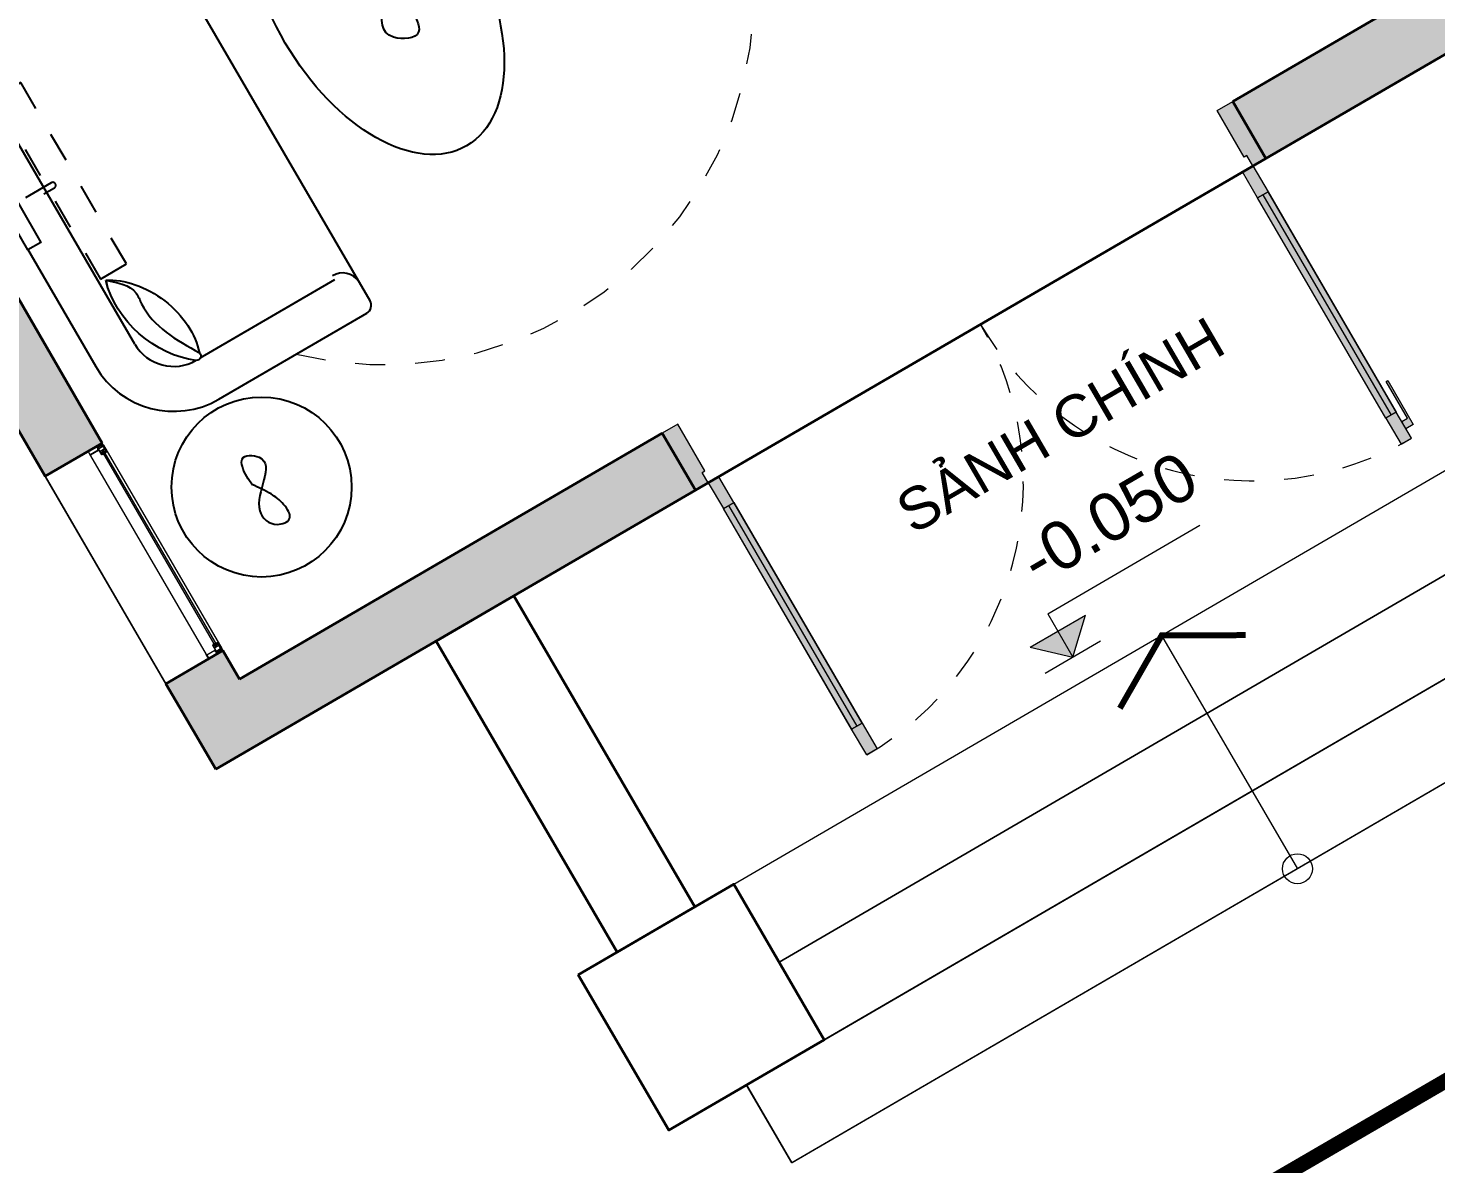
# Model space of a CAD drawing. Header units: millimetres. Extents: x 567980 to 569372, y 2065777 to 2066674.
# Drawn here: x 568865.115 to 568869.808, y 2066263.325 to 2066267.112 of the extents above; entities that cross this region are included whole.
import ezdxf
from ezdxf.enums import TextEntityAlignment as Align

# ---------------------------------------------------------------- set-up
doc = ezdxf.new("R2010")
doc.units = ezdxf.units.MM
for name, pattern in [('047 Type S1$0$HIDDEN', [0.375, 0.25, -0.125]), ('CENTER', [3, 1.5, -0.5, 0.5, -0.5]), ('HIDDEN', [0.75, 0.5, -0.25])]:
    doc.linetypes.add(name, pattern=pattern)
for name, color, linetype, lineweight in [('A-DIM', 251, 'Continuous', 15), ('A-HATCH', 251, 'Continuous', 5), ('A-KY HIEU', 34, 'Continuous', 20), ('A-TEXT', 7, 'Continuous', 18), ('A-TUONG', 255, 'Continuous', 35), ('E- CHU THICH', 162, 'Continuous', 13), ('E- RANH GIOI', 1, 'CENTER', 13), ('E- THAY', 9, 'Continuous', 20), ('LD-CUA', 146, 'Continuous', 13), ('LD-KHUAT', 33, 'HIDDEN', 9), ('LD-THAY', 9, 'Continuous', 13)]:
    doc.layers.add(name, color=color, linetype=linetype, lineweight=lineweight)
for name, color, linetype in [('DIM 222222', 1, 'Continuous'), ('I-LOOS', 32, 'Continuous'), ('I-LOOSE', 32, 'Continuous'), ('loKBT', 42, 'Continuous')]:
    doc.layers.add(name, color=color, linetype=linetype)
doc.styles.add('A1-arial', font='arial.ttf')
doc.styles.add('AA - Arial - Regular', font='arial.ttf', dxfattribs={"height": 250})

# ---------------------------------------------------------------- blocks, each defined once
blk = doc.blocks.new('*U507')
h = blk.add_hatch(color=253)
h.dxf.hatch_style = 1
h.paths.add_polyline_path([(50, 950.2), (90, 950.2), (90, 1050.2), (50, 1050.2)])
h.paths.add_polyline_path([(50, 100), (90, 100), (90, 0), (50, 0)])
h = blk.add_hatch(color=253)
h.dxf.hatch_style = 1
h.paths.add_polyline_path([(2150.4, 100), (2110.4, 100), (2110.4, 0), (2150.4, 0)])
h.paths.add_polyline_path([(2150.4, 950.2), (2110.4, 950.2), (2110.4, 1050.2), (2150.4, 1050.2)])
h = blk.add_hatch(color=254)
h.dxf.hatch_style = 1
h.paths.add_polyline_path([(21.7, 844.7), (21.7, 1014.3), (50, 1014.3), (50, 986), (27.4, 986), (27.4, 844.7)])
h = blk.add_hatch(color=254)
h.dxf.hatch_style = 1
h.paths.add_polyline_path([(50, 950.2), (90, 950.2), (90, 100), (50, 100)])
h = blk.add_hatch(color=254)
h.dxf.hatch_style = 1
h.paths.add_polyline_path([(2110.4, 950.2), (2150.4, 950.2), (2150.4, 100), (2110.4, 100)])
h = blk.add_hatch(color=253)
h.dxf.hatch_style = 1
h.paths.add_polyline_path([(0, 0), (50, 0), (50, -40), (60, -40), (60, -220), (0, -220)])
h = blk.add_hatch(color=253)
h.dxf.hatch_style = 1
h.paths.add_polyline_path([(2200.4, 0), (2150.4, 0), (2150.4, -40), (2140.4, -40), (2140.4, -220), (2200.4, -220)])
at = {"linetype": 'Continuous'}
blk.add_line((70, 100), (70, 950.2), dxfattribs=at)
for p, q in [((90, 950.2), (90, 100)), ((2110.4, 950.2), (2110.4, 100)), ((2130.4, 100), (2130.4, 950.2))]:
    blk.add_line(p, q)
for points in [[(50, 950.2), (90, 950.2), (90, 1050.2), (50, 1050.2), (50, 950.2)], [(2150.4, 950.2), (2110.4, 950.2), (2110.4, 1050.2), (2150.4, 1050.2), (2150.4, 950.2)], [(50, 953.1), (50, 100)], [(2150.4, 953.1), (2150.4, 100)], [(50, 100), (90, 100), (90, 0), (50, 0), (50, 100)], [(2150.4, 100), (2110.4, 100), (2110.4, 0), (2150.4, 0), (2150.4, 100)]]:
    blk.add_lwpolyline(points)
at = {"linetype": 'HIDDEN', "ltscale": 30}
for points in [[(1100.2, 0, 0.414214), (50, 1050.2, 0.414214)], [(1100.2, 0, -0.414214), (2150.4, 1050.2, -0.414214)]]:
    blk.add_lwpolyline(points, format="xyb", dxfattribs=at)
for points in [[(21.7, 844.7), (21.7, 1014.3), (50, 1014.3), (50, 986), (27.4, 986), (27.4, 844.7)], [(50, 950.2), (90, 950.2), (90, 100), (50, 100)], [(2110.4, 950.2), (2150.4, 950.2), (2150.4, 100), (2110.4, 100)], [(0, 0), (50, 0), (50, -40), (60, -40), (60, -220), (0, -220)], [(2200.4, 0), (2150.4, 0), (2150.4, -40), (2140.4, -40), (2140.4, -220), (2200.4, -220)]]:
    blk.add_lwpolyline(points, close=True)
blk = doc.blocks.new('cotxaytho')
at = {"layer": 'A-KY HIEU'}
h = blk.add_hatch(color=256, dxfattribs=at)
h.paths.add_polyline_path([(200, 187.5), (0, 187.5), (0, 0)])
h.paths.add_polyline_path([(0, 187.5), (-200, 187.5), (0, 0)])
for p, q in [((0, 312.5), (0, 0)), ((0, 312.5), (1100, 312.5)), ((-200, 187.5), (0, 0)), ((-200, 187.5), (200, 187.5)), ((0, 0), (200, 187.5)), ((-200, 0), (200, 0))]:
    blk.add_line(p, q, dxfattribs=at)
at = {"color": 6, "style": 'A1-arial'}
blk.add_attdef('-0.050', (35, 401.7), '', height=250, dxfattribs=at)
blk = doc.blocks.new('A$C7ACE46B4')
blk.add_wipeout([(-12.5, 0), (12.5, 0), (12.5, -100), (150, -100), (150, -150), (-150, -150), (-150, -100), (-12.5, -100)]).dxf.layer = 'I-LOOSE'
at = {"layer": 'I-LOOSE'}
blk.add_lwpolyline([(-12.5, -100), (-12.5, 0), (12.5, 0), (12.5, -100)], dxfattribs=at)
blk.add_lwpolyline([(-150, -100), (150, -100), (150, -150), (-150, -150)], close=True, dxfattribs=at)
blk = doc.blocks.new('WR WERW')
at = {"layer": 'DIM 222222', "color": 1, "linetype": '047 Type S1$0$HIDDEN', "ltscale": 50, "extrusion": (9.92932e-07, -2.8403e-12, 1)}
for p, q in [((167309.9, 38806.7, 0), (167259.9, 38806.7, 0)), ((167259.9, 38806.7, 0), (167259.9, 38456.7, 0)), ((167309.9, 38456.7, 0), (167309.9, 38806.7, 0)), ((167259.9, 38456.7, 0), (167309.9, 38456.7, 0))]:
    blk.add_line(p, q, dxfattribs=at)
at = {"layer": 'DIM 222222', "color": 1, "linetype": '047 Type S1$0$HIDDEN', "ltscale": 50, "extrusion": (-9.92932e-07, 2.8439e-12, 1)}
for p, q in [((167269.9, 38636.7, 0), (167149.9, 38636.7, 0)), ((167149.9, 38636.7, 0), (167149.9, 38626.7, 0)), ((167149.9, 38626.7, 0), (167269.9, 38626.7, 0)), ((167274.9, 38631.7, 0), (167274.9, 38631.7, 0))]:
    blk.add_line(p, q, dxfattribs=at)
for start, end in [(0, 90), (270, 0)]:
    blk.add_arc((167269.9, 38631.7, -0.2), 5, start, end, dxfattribs=at)
blk = doc.blocks.new('2nd Floor Plan$0$weff')
at = {"color": 9}
blk.add_wipeout([(56.5, 207.1), (12.8, 168.9), (-23.4, 123.6), (-59.2, 57.6), (-78.1, 2.2), (-84.9, -29.8), (-89.8, -99.1), (-82.2, -153), (-41.5, -131.1), (-5.2, -99.4), (15, -84.2), (44.3, -38.7), (64.9, -4.2), (85, 45.7), (96.1, 91.6), (100.3, 136.7), (100.2, 145.7), (98.6, 169.4), (92.6, 200.1), (93.7, 207.9), (90.9, 214.5), (85, 219.1), (77.5, 220.1)], dxfattribs=at).dxf.layer = 'I-LOOS'
at = {"layer": 'I-LOOS', "color": 9}
for centre, major_axis, ratio, start_param, end_param in [((136.3, -26.8), (112.3, 268.4), 0.731709, 0.805447, 2.336146), ((-82.9, 66.8), (109.5, 220.3), 0.666606, 3.780671, 5.644107), ((79.5, 205.9), (1.9, -14.2), 1, 1.019254, 3.517144)]:
    blk.add_ellipse(centre, major_axis=major_axis, ratio=ratio, start_param=start_param, end_param=end_param, dxfattribs=at)
blk.add_spline([(-83.1, -153.5), (-11, -71.1), (-9.5, -30.9), (92.6, 200.1)], degree=3, dxfattribs=at)
blk = doc.blocks.new('AAW')
at = {"layer": 'I-LOOS'}
blk.add_ellipse((7152422.8, 829492.9, 0), major_axis=(0, 600), ratio=0.583333, dxfattribs=at)
at = {"layer": 'I-LOOS', "color": 7}
blk.add_spline([(7152481.3, 829442, 0), (7152489.3, 829335, 0), (7152475.4, 829301.2, 0), (7152394.4, 829327.9, 0), (7152501, 829572.7, 0), (7152449.5, 829670.9, 0), (7152381.6, 829669.9, 0), (7152379.5, 829593.1, 0), (7152415.5, 829519.6, 0), (7152483.3, 829436.9, 0)], degree=3, dxfattribs=at)
at = {"color": 8, "linetype": 'ByBlock'}
for points in [[(7150959.9, 830729.3), (7150961.2, 830762.1), (7150968.5, 830804.8), (7150982.3, 830847.2), (7151003.5, 830889.2), (7151026.9, 830922.3), (7151081.9, 830974.9), (7151135.1, 831006.2), (7151168.5, 831019.1), (7151245.7, 831033), (7151312.3, 831028.7), (7151358.3, 831016.7), (7151384.9, 831006), (7151416.7, 830989.1), (7151457, 830959.4), (7151477, 830940.3), (7151509.6, 830899.5), (7151536.9, 830848.4), (7151551.1, 830805.4), (7151557.5, 830770.9), (7151559.7, 830741.1), (7151556.7, 830690.1), (7151543.1, 830634.6), (7151515.2, 830575.9), (7151476.7, 830526), (7151423.5, 830481.9), (7151375.6, 830456.6), (7151311.5, 830437.8), (7151206.8, 830438.1), (7151146.6, 830455.5), (7151077.7, 830495), (7151042.4, 830526.6), (7151002.9, 830578.4), (7150980.2, 830624.8), (7150964.1, 830682.9), (7150959.9, 830727.9)], [(7150959.9, 828249), (7150961.2, 828281.8), (7150968.5, 828324.5), (7150982.3, 828366.9), (7151003.5, 828409), (7151026.9, 828442.1), (7151081.9, 828494.6), (7151135.1, 828525.9), (7151168.5, 828538.8), (7151245.7, 828552.7), (7151312.3, 828548.4), (7151358.3, 828536.4), (7151384.9, 828525.8), (7151416.7, 828508.8), (7151457, 828479.2), (7151477, 828460), (7151509.6, 828419.3), (7151536.9, 828368.1), (7151551.1, 828325.1), (7151557.5, 828290.6), (7151559.7, 828260.8), (7151556.7, 828209.9), (7151543.1, 828154.3), (7151515.2, 828095.6), (7151476.7, 828045.7), (7151423.5, 828001.6), (7151375.6, 827976.3), (7151311.5, 827957.6), (7151206.8, 827957.8), (7151146.6, 827975.3), (7151077.7, 828014.7), (7151042.4, 828046.4), (7151002.9, 828098.2), (7150980.2, 828144.5), (7150964.1, 828202.6), (7150959.9, 828247.6)]]:
    blk.add_wipeout(points, dxfattribs=at).translate(0, 0, 0).dxf.layer = 'I-LOOS'
for points in [[(7150984.5, 828877.7), (7150984.3, 830047.8), (7150987.9, 830094.3), (7151003.8, 830154.3), (7151019, 830188), (7151039.8, 830221.7), (7151072.1, 830259.9), (7151111.4, 830293), (7151145.7, 830313.9), (7151183.8, 830330.5), (7151224.5, 830341.8), (7151256.3, 830346.5), (7151284.3, 830347.8), (7151842.4, 830347.8), (7151859.2, 830347.4), (7151871.9, 830342.3), (7151881.2, 830331.4), (7151884.2, 830321.4), (7151884.4, 830317.9), (7151884.7, 828607.9), (7151882.7, 828597.3), (7151875.9, 828586.7), (7151869.8, 828582), (7151862.3, 828578.8), (7151854.7, 828577.8), (7151284.5, 828577.8), (7151249.5, 828579.8), (7151207.9, 828587.7), (7151171.3, 828600), (7151141.1, 828614.3), (7151108.9, 828634.6), (7151072.4, 828665.6), (7151048.6, 828692.4), (7151022.6, 828731.5), (7151002.8, 828774.5), (7150990.5, 828818.1), (7150985.2, 828856.5)], [(7150884.5, 828877.9), (7150944.5, 828877.9), (7150944.4, 828957.9), (7150919.4, 828957.9), (7150919.4, 829967.9), (7150944.4, 829967.9), (7150944.4, 830047.9), (7150884.4, 830047.9), (7150884.4, 828877.9)]]:
    blk.add_wipeout(points).translate(0, 0, 0).dxf.layer = 'I-LOOS'
at = {"layer": 'I-LOOS', "ltscale": 500}
for p, q in [((7151284.3, 830197.8, 0), (7151813.6, 830197.8, 0)), ((7151134.3, 828877.8, 0), (7151134.3, 830047.8, 0)), ((7151277.6, 828727.9, 0), (7151819, 828727.9, 0))]:
    blk.add_line(p, q, dxfattribs=at)
at = {"layer": 'I-LOOS', "ltscale": 500, "elevation": 0}
blk.add_lwpolyline([(7150984.3, 830047.7), (7150984.5, 828877.7, 0.414169), (7151284.5, 828577.8), (7151854.7, 828577.8, 0.41182), (7151884.7, 828607.9), (7151884.4, 830317.9, 0.41662), (7151854.4, 830347.8), (7151284.3, 830347.8, 0.414258)], format="xyb", close=True, dxfattribs=at)
at = {"layer": 'I-LOOS'}
for centre in [(7151259.8, 830733.3, 0), (7151259.8, 828253.1, 0)]:
    blk.add_circle(centre, 300, dxfattribs=at)
at = {"layer": 'I-LOOS', "ltscale": 500}
for centre, radius, start, end in [((7151284.3, 830147.8, 0), 150, 90, 180.0087), ((7151818.8, 830278.3, 0), 65.6, 265.4555, 357.4331), ((7151284.3, 828877.8, 0), 150, 180.0087, 270), ((7151819.3, 828677.4, 0), 65.6, 4.6583, 90.3037)]:
    blk.add_arc(centre, radius, start, end, dxfattribs=at)
at = {"layer": 'I-LOOS', "color": 7}
for points in [[(7151237.1, 830753.5, 0), (7151239.2, 830825, 0), (7151250.8, 830846.4, 0), (7151302.6, 830823.1, 0), (7151215, 830668.1, 0), (7151242.3, 830599.5, 0), (7151287.4, 830595.4, 0), (7151294.2, 830646.2, 0), (7151275.4, 830697.5, 0), (7151236.2, 830757, 0)], [(7151237.1, 828273.2, 0), (7151239.2, 828344.7, 0), (7151250.8, 828366.2, 0), (7151302.6, 828342.8, 0), (7151215, 828187.9, 0), (7151242.3, 828119.2, 0), (7151287.4, 828115.2, 0), (7151294.2, 828165.9, 0), (7151275.4, 828217.2, 0), (7151236.2, 828276.7, 0)]]:
    blk.add_spline(points, degree=3, dxfattribs=at)
at = {"layer": 'LD-KHUAT', "ltscale": 0.1}
blk.add_arc((7152437, 829469.1, 0), 1235.3, 226.1786, 134.6589, dxfattribs=at)
at = {"layer": 'I-LOOSE', "rotation": 89.99999999876488}
blk.add_blockref('A$C7ACE46B4', (7150884.4, 829477.9, 0), dxfattribs=at)
at = {"layer": 'DIM 222222', "linetype": 'ByBlock', "xscale": 2, "yscale": 2, "zscale": 2}
blk.add_blockref('WR WERW', (6816624.6, 752209.1, 0), dxfattribs=at)
at = {"layer": 'I-LOOS', "ltscale": 500, "rotation": 4.439697424246186}
blk.add_blockref('2nd Floor Plan$0$weff', (7151236, 829962.6, 0), dxfattribs=at)
at = {"layer": 'I-LOOS', "ltscale": 500, "xscale": -1, "rotation": 175.5742858466024}
blk.add_blockref('2nd Floor Plan$0$weff', (7151228.7, 828950.6, 0), dxfattribs=at)
at = {"layer": 'I-LOOS', "ltscale": 500}
blk.add_arc((7151284.3, 830048, 0), 150, 90, 179.9913, dxfattribs=at)
blk = doc.blocks.new('SFFSF')
h = blk.add_hatch(color=250)
h.paths.add_polyline_path([(339646.8, 104917.2), (339646.8, 104891.8), (339678.5, 104891.8), (339678.5, 104898.5), (339675.3, 104898.5, 1), (339675.3, 104897.3), (339677.3, 104897.3), (339677.3, 104893), (339663.4, 104893), (339663.4, 104916), (339677.3, 104916), (339677.3, 104911.7), (339675.3, 104911.7, 1), (339675.3, 104910.5), (339678.5, 104910.5), (339678.5, 104917.2)])
h.paths.add_polyline_path([(339648, 104916), (339662.2, 104916), (339662.2, 104893), (339648, 104893)], flags=16)
blk.add_lwpolyline([(339663.4, 104893), (339663.4, 104916), (339677.3, 104916), (339677.3, 104911.7), (339675.3, 104911.7, 1), (339675.3, 104910.5), (339678.5, 104910.5), (339678.5, 104917.2), (339646.8, 104917.2), (339646.8, 104891.8), (339678.5, 104891.8), (339678.5, 104898.5), (339675.3, 104898.5, 1), (339675.3, 104897.3), (339677.3, 104897.3), (339677.3, 104893)], format="xyb", close=True)
blk.add_lwpolyline([(339662.2, 104893), (339662.2, 104916), (339648, 104916), (339648, 104893)], close=True)
blk = doc.blocks.new('DDDDA')
blk.add_hatch(color=250).paths.add_polyline_path([(339343.8, 104970.9), (339343.8, 104969.3), (339332.6, 104969.3), (339332.6, 104958.1), (339343.8, 104958.1), (339343.8, 104956.6, 0.240391), (339346.5, 104960.7), (339335.6, 104960.7), (339335.6, 104966.7), (339346.5, 104966.7, 0.240391)])
blk.add_lwpolyline([(339343.8, 104970.9), (339343.8, 104969.3), (339332.6, 104969.3), (339332.6, 104958.1), (339343.8, 104958.1), (339343.8, 104956.6, 0.240391), (339346.5, 104960.7), (339335.6, 104960.7), (339335.6, 104966.7), (339346.5, 104966.7, 0.240391)], format="xyb", close=True)
blk = doc.blocks.new('*U496')
for points in [[(22.1, 21.5), (0, 21.5), (0, 27.7), (1.2, 27.7), (1.2, 22.7), (17.8, 22.7), (17.8, 63.1), (8.9, 63.1), (8.9, 71.6), (5.1, 74.3), (5.1, 83.1), (8.9, 85.8), (8.9, 93.1), (1.2, 93.1), (1.2, 89.3), (0, 89.3), (0, 94.3), (10.1, 94.3), (10.1, 93.1), (10.1, 91.1), (10.1, 82.5), (8.9, 82.5), (8.9, 84.3), (6.3, 82.5), (6.3, 74.9), (8.9, 73.1), (8.9, 74.9), (10.1, 74.9), (10.1, 64.3), (19, 64.3), (19, 22.7), (22.1, 22.7)], [(1044.6, 21.5), (1066.7, 21.5), (1066.7, 27.7), (1065.5, 27.7), (1065.5, 22.7), (1048.9, 22.7), (1048.9, 63.1), (1057.8, 63.1), (1057.8, 71.6), (1061.6, 74.3), (1061.6, 83.1), (1057.8, 85.8), (1057.8, 93.1), (1065.5, 93.1), (1065.5, 89.3), (1066.7, 89.3), (1066.7, 94.3), (1056.6, 94.3), (1056.6, 93.1), (1056.6, 91.1), (1056.6, 82.5), (1057.8, 82.5), (1057.8, 84.3), (1060.4, 82.5), (1060.4, 74.9), (1057.8, 73.1), (1057.8, 74.9), (1056.6, 74.9), (1056.6, 64.3), (1047.7, 64.3), (1047.7, 22.7), (1044.6, 22.7)]]:
    blk.add_hatch(color=250).paths.add_polyline_path(points)
for p, q in [((10.1, 94.3), (1056.6, 94.3)), ((22.1, 21.5), (1044.6, 21.5))]:
    blk.add_line(p, q)
for points in [[(8.9, 93.1), (8.9, 85.8), (5.1, 83.1), (5.1, 74.3), (8.9, 71.6), (8.9, 63.1), (17.8, 63.1), (17.8, 22.7), (1.2, 22.7), (1.2, 27.7), (0, 27.7), (0, 21.5), (22.1, 21.5), (22.1, 22.7), (19, 22.7), (19, 64.3), (10.1, 64.3), (10.1, 74.9), (8.9, 74.9), (8.9, 73.1), (6.3, 74.9), (6.3, 82.5), (8.9, 84.3), (8.9, 82.5), (10.1, 82.5), (10.1, 93.1), (10.1, 93.1), (10.1, 94.3), (0, 94.3), (0, 89.3), (1.2, 89.3), (1.2, 93.1), (8.9, 93.1)], [(1057.8, 93.1), (1057.8, 85.8), (1061.6, 83.1), (1061.6, 74.3), (1057.8, 71.6), (1057.8, 63.1), (1048.9, 63.1), (1048.9, 22.7), (1065.5, 22.7), (1065.5, 27.7), (1066.7, 27.7), (1066.7, 21.5), (1044.6, 21.5), (1044.6, 22.7), (1047.7, 22.7), (1047.7, 64.3), (1056.6, 64.3), (1056.6, 74.9), (1057.8, 74.9), (1057.8, 73.1), (1060.4, 74.9), (1060.4, 82.5), (1057.8, 84.3), (1057.8, 82.5), (1056.6, 82.5), (1056.6, 93.1), (1056.6, 93.1), (1056.6, 94.3), (1066.7, 94.3), (1066.7, 89.3), (1065.5, 89.3), (1065.5, 93.1), (1057.8, 93.1)]]:
    blk.add_lwpolyline(points)
blk.add_lwpolyline([(1030.7, 75.7), (36, 75.7), (36, 81.7), (1030.7, 81.7)], close=True)
at = {"xscale": -1, "rotation": 180}
blk.add_blockref('SFFSF', (-339634.7, 104983.2), dxfattribs=at)
blk.add_blockref('DDDDA', (-339299.6, -104885))
at = {"xscale": -1}
blk.add_blockref('DDDDA', (340366.2, -104885), dxfattribs=at)
at = {"rotation": 180}
blk.add_blockref('SFFSF', (340701.3, 104983.2), dxfattribs=at)
blk = doc.blocks.new('TANG 1 BT1')
at = {"layer": 'A-HATCH'}
h = blk.add_hatch(color=256, dxfattribs=at)
h.dxf.hatch_style = 1
h.paths.add_polyline_path([(7158834.4, 839216.9), (7158834.4, 837891.9), (7159054.4, 837891.9), (7159054.4, 839436.9), (7153914.4, 839436.9), (7153914.4, 839216.9)])
h.paths.add_polyline_path([(7150554.4, 839436.9), (7150554.3, 838368.7), (7150774.3, 838368.7), (7150774.4, 839216.9), (7151514.4, 839216.9), (7151514.4, 839436.9)])
h.paths.add_polyline_path([(7150774.3, 836568.7), (7150554.3, 836568.7), (7150554.4, 835616.9), (7151104.3, 835616.9), (7151104.3, 835319.5), (7151324.3, 835319.5), (7151324.3, 835616.9), (7152824.3, 835616.9), (7152824.3, 833426.9), (7152714.3, 833426.9), (7152714.3, 833316.9), (7152934.3, 833316.9), (7152934.3, 835726.9), (7150774.4, 835726.9)])
h.paths.add_polyline_path([(7151324.3, 834519.5), (7151104.3, 834519.5), (7151104.3, 832826.9), (7151324.3, 832826.9), (7151324.3, 833316.9), (7151914.3, 833316.9), (7151914.3, 833426.9), (7151324.3, 833426.9)])
h.paths.add_polyline_path([(7158834.4, 835616.9), (7158834.4, 834616.9), (7159054.4, 834616.9), (7159054.4, 835946.9), (7159054.4, 837091.9), (7158834.4, 837091.9), (7158834.4, 836041.9), (7158234.4, 836041.9), (7158234.4, 835726.9), (7156074.4, 835726.9), (7156074.4, 835616.9)])
h.paths.add_polyline_path([(7158834.4, 835726.9), (7158289.4, 835726.9), (7158289.4, 835986.9), (7158834.4, 835986.9)], flags=16)
h.paths.add_polyline_path([(7158434.4, 831596.9), (7158434.4, 831391.9), (7158834.4, 831391.9), (7158834.4, 827616.9), (7158354.3, 827616.9), (7158354.3, 827396.9), (7159054.4, 827396.9), (7159054.4, 832816.9), (7158834.4, 832816.9), (7158834.4, 831816.9), (7156074.4, 831816.9), (7156074.4, 831596.9)])
h.paths.add_polyline_path([(7158834.4, 831596.9), (7158834.4, 831446.9), (7158489.4, 831446.9), (7158489.4, 831596.9)], flags=16)
h.paths.add_polyline_path([(7152934.3, 831706.9), (7152934.3, 831816.9), (7151324.3, 831816.9), (7151324.3, 831926.9), (7151104.3, 831926.9), (7151104.3, 831816.9), (7150554.4, 831816.9), (7150554.4, 830866.9), (7150774.4, 830866.9), (7150774.4, 831706.9)])
h.paths.add_polyline_path([(7150554.4, 828526.9), (7150774.4, 828526.9), (7150774.4, 830066.9), (7150554.4, 830066.9)])
h.paths.add_polyline_path([(7151704.4, 827396.9), (7152404.2, 827396.9), (7152404.2, 827616.9), (7150774.4, 827616.9), (7150774.4, 827726.9), (7150554.4, 827726.9), (7150554.4, 827616.9), (7150554.4, 827396.9), (7151404.4, 827396.9), (7151404.4, 827396.9)])
h.paths.add_polyline_path([(7154604.6, 827616.9), (7154604.6, 827396.9), (7155304.4, 827396.9), (7155304.4, 827396.9), (7155604.4, 827396.9), (7156654.4, 827396.9), (7156654.4, 827616.9)])
h.paths.add_polyline_path([(7150304.3, 831816.9), (7150304.3, 831196.9), (7150554.3, 831196.9), (7150554.3, 831306.9), (7150414.3, 831306.9), (7150414.3, 831706.9), (7150554.3, 831706.9), (7150554.3, 831816.9)])
h.paths.add_polyline_path([(7150304.3, 836228.5), (7150304.3, 835616.9), (7150554.3, 835616.9), (7150554.3, 835726.9), (7150414.3, 835726.9), (7150414.3, 836118.5), (7150554.4, 836118.5), (7150554.4, 836228.5)])
at = {"layer": 'A-TUONG'}
for p, q in [((7150554.4, 830066.9), (7150554.4, 828526.9)), ((7150774.4, 830066.9), (7150774.4, 828526.9)), ((7150774.4, 828526.9), (7150554.4, 828526.9)), ((7150554.4, 827616.9), (7150554.4, 827726.9)), ((7150774.4, 827726.9), (7150554.4, 827726.9)), ((7150774.4, 827726.9), (7150774.4, 827616.9)), ((7150554.4, 827616.9), (7150554.4, 827396.9)), ((7150774.4, 827616.9), (7152404.2, 827616.9)), ((7152404.2, 827396.9), (7152404.2, 827616.9)), ((7154604.6, 827616.9), (7156654.4, 827616.9)), ((7154604.6, 827396.9), (7154604.6, 827616.9)), ((7150554.4, 827396.9), (7152404.2, 827396.9)), ((7152404.2, 827396.9), (7154604.6, 827396.9)), ((7154604.6, 827396.9), (7156654.4, 827396.9))]:
    blk.add_line(p, q, dxfattribs=at)
for points in [[(7151404.4, 827396.9), (7151704.4, 827396.9), (7151704.4, 826196.9), (7151404.4, 826196.9)], [(7151254.4, 826196.9), (7151854.4, 826196.9), (7151854.4, 825596.9), (7151254.4, 825596.9)]]:
    blk.add_lwpolyline(points, close=True, dxfattribs=at)
at = {"layer": 'E- CHU THICH', "const_width": 20}
blk.add_lwpolyline([(7153261.9, 826056.9), (7153504.4, 826196.9), (7153504.4, 826196.9), (7153504.4, 826196.9), (7153746.9, 826056.9)], dxfattribs=at)
at = {"layer": 'E- CHU THICH'}
blk.add_lwpolyline([(7153504.4, 826196.9), (7153504.4, 825296.9)], dxfattribs=at)
blk.add_circle((7153504.4, 825296.9), 50, dxfattribs=at)
at = {"layer": 'E- THAY'}
blk.add_line((7150554.4, 828526.9), (7150554.4, 827726.9), dxfattribs=at)
for points in [[(7151854.4, 826196.9), (7155154.4, 826196.9), (7155154.4, 825896.9), (7151854.4, 825896.9)], [(7151854.4, 825896.9), (7155154.4, 825896.9), (7155154.4, 825596.9), (7151854.4, 825596.9)], [(7151554.4, 825596.9), (7155454.4, 825596.9), (7155454.4, 825296.9), (7151554.4, 825296.9)]]:
    blk.add_lwpolyline(points, close=True, dxfattribs=at)
at = {"layer": 'A-KY HIEU'}
ref = blk.add_blockref('cotxaytho', (7153212.2, 826283.6), dxfattribs=dict(at, xscale=0.5333333333255725, yscale=0.5333333333255725, zscale=0.5333333333255725))
ref.add_attrib('-0.050', '-0.050', dxfattribs={"layer": 'A-TEXT', "color": 6, "height": 160, "rotation": 359.9966, "style": 'A1-arial'}).set_placement((7153230.9, 826497.8), align=Align.BOTTOM_LEFT)
at = {"layer": 'LD-CUA', "rotation": 180}
blk.add_blockref('*U507', (7154604.6, 827396.9), dxfattribs=at)
at = {"layer": 'A-TEXT', "style": 'AA - Arial - Regular'}
blk.add_text('SẢNH CHÍNH', height=140, rotation=359.9966, dxfattribs=at).set_placement((7153564.4, 826973), align=Align.MIDDLE_CENTER)
at = {"layer": 'A-TUONG'}
blk.add_blockref('AAW', (-100, -119.7, 0), dxfattribs=at)
at = {"layer": 'LD-CUA', "xscale": 0.7500000000001072, "yscale": 0.7500000000001072, "zscale": 0.7500000000001072, "rotation": 270}
blk.add_blockref('*U496', (7150703.6, 828526.9), dxfattribs=at)
blk = doc.blocks.new('SAN VUON BT A-BT1')
at = {"layer": 'A-DIM'}
blk.add_lwpolyline([(7153386.8, 839436.9), (7161886.9, 839436.9), (7161886.9, 827396.9), (7158436.8, 827396.9), (7158437.8, 826196.9), (7158587.8, 826196.9), (7158587.8, 825596.9), (7154087.9, 825596.9), (7154086.9, 826196.9), (7154236.9, 826196.9), (7154236.8, 827396.9), (7153386.8, 827396.9), (7153386.9, 831196.9), (7153136.8, 831196.9), (7153136.8, 831816.9), (7153336.8, 831816.9), (7153336.8, 835616.9), (7153136.8, 835616.9), (7153136.8, 836228.5), (7153386.9, 836228.5), (7153386.9, 839436.9)], dxfattribs=at)
at = {"layer": 'E- THAY'}
blk.add_lwpolyline([(7161886.9, 839436.9), (7161886.9, 827396.9), (7158437.8, 827396.9), (7158437.8, 826196.9), (7158587.8, 826196.9), (7158587.8, 825596.9), (7158287.9, 825596.9), (7158287.9, 825296.9), (7154387.9, 825296.9), (7154387.9, 825596.9), (7154087.9, 825596.9), (7154087.9, 826196.9), (7154237.9, 826196.9), (7154237.9, 827396.9), (7153386.8, 827396.9), (7153386.8, 831196.9)], dxfattribs=at)
blk = doc.blocks.new('MBT1 BT1')
at = {"layer": 'E- THAY'}
blk.add_blockref('SAN VUON BT A-BT1', (-75970.5, 193430.5), dxfattribs=at)
blk.add_blockref('TANG 1 BT1', (-73138, 193430.5), dxfattribs=at)
blk = doc.blocks.new('BT-02')
at = {"layer": 'E- RANH GIOI', "color": 5, "ltscale": 0.05, "true_color": 0x0000fa, "const_width": 50}
blk.add_lwpolyline([(7622385.1, 976879), (7752683.8, 976879), (7755590.7, 973782.4), (7753849, 946243.5), (7750265, 942879), (7619966.3, 942879), (7617059.3, 945975.6), (7618801.1, 973514.5)], close=True, dxfattribs=at)

msp = doc.modelspace()

# ---------------------------------------------------------------- block references
at = {"layer": 'LD-THAY', "xscale": 0.001000000000001394, "yscale": 0.001000000000001394, "zscale": 0.001000000000001394, "rotation": 30.1906983248881}
msp.add_blockref('MBT1 BT1', (563261.6832, 2061823.1933, -0.0003), dxfattribs=at)

# ---------------------------------------------------------------- next in the draw order: block references
at = {"layer": 'loKBT', "xscale": 0.001000000000001394, "yscale": 0.001000000000001394, "zscale": 0.001000000000001394, "rotation": 30.1906983248881}
msp.add_blockref('BT-02', (562701.3455, 2061583.9472, -0.0003), dxfattribs=at)

# ---------------------------------------------------------------- next in the draw order: block references
at = {"layer": 'LD-THAY', "xscale": 0.001000000000001394, "yscale": 0.001000000000001394, "zscale": 0.001000000000001394, "rotation": 30.1906983248881}
msp.add_blockref('MBT1 BT1', (563261.6832, 2061823.1933, -0.0003), dxfattribs=at)

# ---------------------------------------------------------------- next in the draw order: block references
at = {"layer": 'loKBT', "xscale": 0.001000000000001394, "yscale": 0.001000000000001394, "zscale": 0.001000000000001394, "rotation": 30.1906983248881}
msp.add_blockref('BT-02', (562701.3455, 2061583.9472, -0.0003), dxfattribs=at)

doc.saveas('drawing.dxf')
